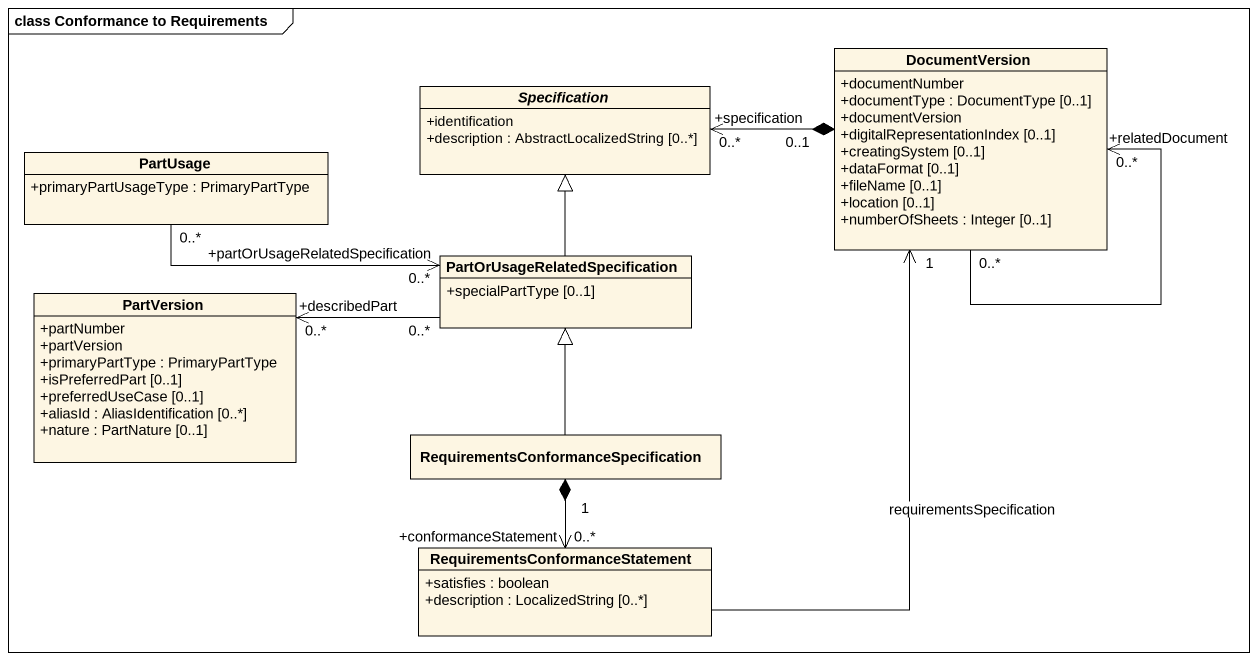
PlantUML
@startuml
mainframe class Conformance to Requirements
hide circle
hide empty members
skinparam classAttributeIconSize 0
abstract class Specification {
  +identification
  +description : AbstractLocalizedString [0..*]
}
class DocumentVersion {
  +documentNumber
  +documentType : DocumentType [0..1]
  +documentVersion
  +digitalRepresentationIndex [0..1]
  +creatingSystem [0..1]
  +dataFormat [0..1]
  +fileName [0..1]
  +location [0..1]
  +numberOfSheets : Integer [0..1]
}
class PartUsage {
  +primaryPartUsageType : PrimaryPartType
}
class "PartOrUsageRelatedSpecification" as PartOrUsageRelatedSpecificat {
  +specialPartType [0..1]
}
class PartVersion {
  +partNumber
  +partVersion
  +primaryPartType : PrimaryPartType
  +isPreferredPart [0..1]
  +preferredUseCase [0..1]
  +aliasId : AliasIdentification [0..*]
  +nature : PartNature [0..1]
}
class "RequirementsConformanceSpecification" as RequirementsConformanceSpeci
class "RequirementsConformanceStatement" as RequirementsConformanceState {
  +satisfies : boolean
  +description : LocalizedString [0..*]
}
DocumentVersion "0..1" *-left-> "+specification\n0..*" Specification
DocumentVersion "0..*" --> "+relatedDocument\n0..*" DocumentVersion
PartUsage "0..*" -right-> "+partOrUsageRelatedSpecification\n0..*" PartOrUsageRelatedSpecificat
PartOrUsageRelatedSpecificat -up-|> Specification
PartOrUsageRelatedSpecificat "0..*" -left-> "+describedPart\n0..*" PartVersion
RequirementsConformanceSpeci -up-|> PartOrUsageRelatedSpecificat
RequirementsConformanceSpeci "1" *--> "0..*\n+conformanceStatement" RequirementsConformanceState
RequirementsConformanceState -up-> "1" DocumentVersion : requirementsSpecification
@enduml
